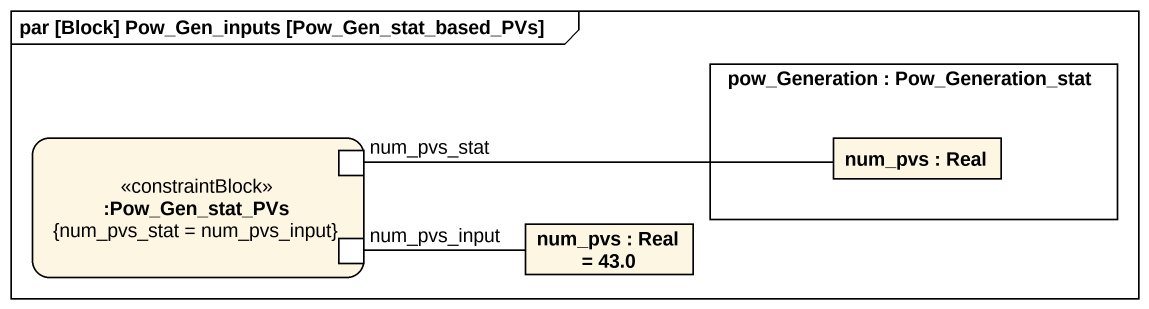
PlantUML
@startuml
mainframe par [Block] Pow_Gen_inputs [Pow_Gen_stat_based_PVs]
rectangle "pow_Generation : Pow_Generation_stat" as pow_Generation {
  rectangle "num_pvs : Real" as num_pvs
}
rectangle ":Pow_Gen_stat_PVs\n{num_pvs_stat = num_pvs_input}" as Pow_Gen_stat_PVs <<constraintBlock>> {
  port num_pvs_stat
  port num_pvs_input
}
rectangle "num_pvs : Real = 43.0" as num_pvs_2
num_pvs_stat -right- num_pvs
num_pvs_input -right- num_pvs_2
@enduml
